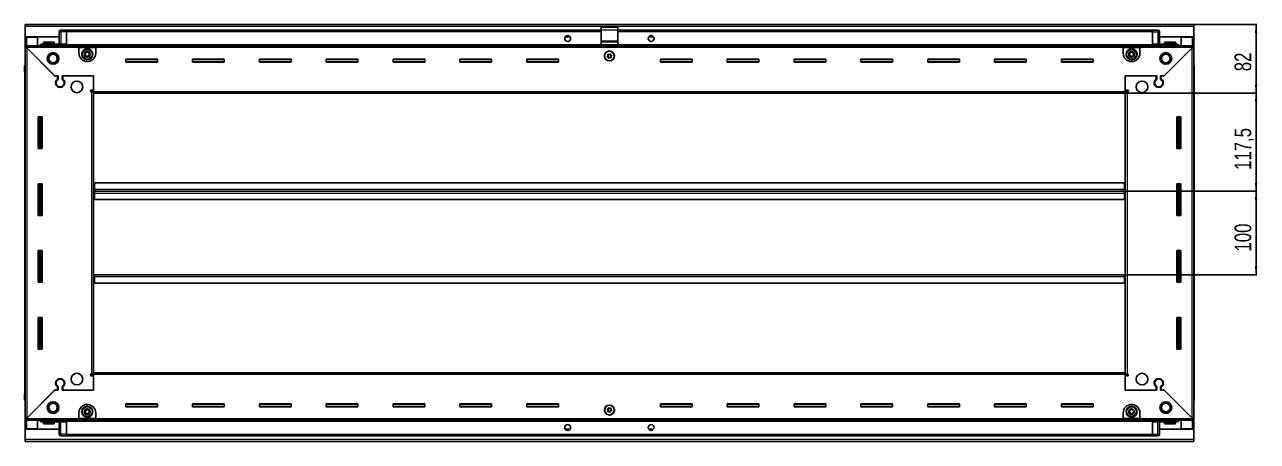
# Model space of a CAD drawing. Header units: millimetres. Extents: x 1256 to 6406, y -875 to 1858.
# Drawn here: x 4931 to 6406, y 1198 to 1697 of the extents above; entities that cross this region are included whole.
import ezdxf

# ---------------------------------------------------------------- set-up
doc = ezdxf.new("R2010")
doc.units = ezdxf.units.MM
doc.layers.add('FORMAT', color=7, linetype='Continuous')
doc.styles.add('SLDTEXTSTYLE0', font='TXT', dxfattribs={"width": 0.75})
doc.dimstyles.new('SLDDIMSTYLE0', dxfattribs={"dimtxt": 20, "dimasz": 10, "dimexe": 0, "dimexo": 0.0625, "dimgap": 5, "dimtad": 2, "dimdec": 1, "dimrnd": 1e-09, "dimzin": 12, "dimdsep": 46, "dimtxsty": 'SLDTEXTSTYLE0', "dimsah": 1, "dimcen": 0.09, "dimadec": 0, "dimazin": 3, "dimtfac": 1, "dimtofl": 0, "dimtmove": 0, "dimatfit": 3, "dimfxl": 0, "dimfrac": 2, "dimtolj": 1, "dimtzin": 12, "dimarcsym": 0})

# ---------------------------------------------------------------- blocks, each defined once
blk = doc.blocks.new('_D_6')
at = {"layer": 'FORMAT'}
for p, q in [((6330.4, 1696.6), (6405.9, 1696.6)), ((6404.9, 1696.6), (6404.9, 1614.6)), ((6248.4, 1614.6), (6405.9, 1614.6))]:
    blk.add_line(p, q, dxfattribs=at)
for points in [[(6404.9, 1696.6), (6403.4, 1686.6), (6406.5, 1686.6)], [(6404.9, 1614.6), (6406.5, 1624.6), (6403.4, 1624.6)]]:
    blk.add_solid(points, dxfattribs=at)
at = {"layer": 'FORMAT', "insert": (6379.2, 1640.8), "char_height": 20, "attachment_point": 1, "rotation": 90, "style": 'SLDTEXTSTYLE0'}
blk.add_mtext('82', dxfattribs=at)
blk = doc.blocks.new('_D_7')
at = {"layer": 'FORMAT'}
for p, q in [((6248.4, 1614.6), (6405.9, 1614.6)), ((6404.9, 1497.1), (6404.9, 1614.6)), ((6247.4, 1497.1), (6405.9, 1497.1))]:
    blk.add_line(p, q, dxfattribs=at)
for points in [[(6404.9, 1614.6), (6403.4, 1604.6), (6406.5, 1604.6)], [(6404.9, 1497.1), (6406.5, 1507.1), (6403.4, 1507.1)]]:
    blk.add_solid(points, dxfattribs=at)
at = {"layer": 'FORMAT', "insert": (6379.2, 1522.6), "char_height": 20, "attachment_point": 1, "rotation": 90, "style": 'SLDTEXTSTYLE0'}
blk.add_mtext('117,5', dxfattribs=at)
blk = doc.blocks.new('_D_8')
at = {"layer": 'FORMAT'}
for p, q in [((6247.4, 1497.1), (6405.9, 1497.1)), ((6404.9, 1497.1), (6404.9, 1397.1)), ((6247.4, 1397.1), (6405.9, 1397.1))]:
    blk.add_line(p, q, dxfattribs=at)
for points in [[(6404.9, 1497.1), (6403.4, 1487.1), (6406.5, 1487.1)], [(6404.9, 1397.1), (6406.5, 1407.1), (6403.4, 1407.1)]]:
    blk.add_solid(points, dxfattribs=at)
at = {"layer": 'FORMAT', "insert": (6379.2, 1424.9), "char_height": 20, "attachment_point": 1, "rotation": 90, "style": 'SLDTEXTSTYLE0'}
blk.add_mtext('100', dxfattribs=at)

msp = doc.modelspace()

# ---------------------------------------------------------------- linework, layer by layer
at = {"color": 7, "linetype": 'Continuous', "lineweight": 25}
for p, q in [((4931.44, 1696.6), (6330.44, 1696.6)), ((4931.44, 1694.5), (4931.44, 1696.6)), ((4931.44, 1682.1), (4931.44, 1694.5)), ((4972.44, 1673.1), (4972.44, 1688.1)), ((4973.11, 1689.6), (4973.11, 1689.6)), ((4974.44, 1690.1), (4980.94, 1690.1)), ((4974.44, 1690.1), (4980.94, 1690.1)), ((4980.94, 1690.1), (4980.94, 1690.1)), ((4980.94, 1690.1), (4980.94, 1690.1)), ((4980.94, 1690.1), (4980.94, 1688.1)), ((5620.94, 1689.95), (4980.94, 1689.95)), ((4980.94, 1673.1), (4980.94, 1688.1)), ((5620.94, 1693.6), (5640.94, 1693.6)), ((5620.94, 1690.34), (5620.94, 1693.6)), ((5620.94, 1677.19), (5620.94, 1690.34)), ((5640.94, 1690.34), (5640.94, 1693.6)), ((5640.94, 1677.19), (5640.94, 1690.34)), ((6280.94, 1689.95), (5640.94, 1689.95)), ((6280.94, 1690.1), (6280.94, 1690.1)), ((6287.44, 1690.1), (6280.94, 1690.1)), ((6287.44, 1690.1), (6280.94, 1690.1)), ((6280.94, 1690.1), (6280.94, 1688.1)), ((6280.94, 1673.1), (6280.94, 1688.1)), ((6289.44, 1688.1), (6289.44, 1688.1)), ((6289.44, 1673.1), (6289.44, 1688.1)), ((6330.44, 1696.6), (6330.44, 1694.5)), ((6330.44, 1694.5), (6330.44, 1682.1)), ((4972.44, 1682.1), (4931.44, 1682.1)), ((4931.44, 1681.6), (4931.44, 1682.1)), ((4931.44, 1681.6), (4933.54, 1681.6)), ((4931.44, 1671.35), (4931.44, 1681.6)), ((4931.44, 1669.85), (4931.44, 1671.35)), ((4931.44, 1671.35), (4932.44, 1671.35)), ((4931.44, 1669.35), (4931.44, 1669.85)), ((4931.44, 1669.85), (4932.44, 1669.85)), ((4931.44, 1224.85), (4931.44, 1669.35)), ((4932.94, 1669.35), (4931.44, 1669.35)), ((4932.44, 1671.35), (4995.94, 1671.35)), ((4932.44, 1669.85), (4932.44, 1671.35)), ((4932.94, 1681.6), (4932.94, 1682.1)), ((4933.04, 1669.25), (4966.94, 1635.35)), ((4946.44, 1681.6), (4933.54, 1681.6)), ((4967.64, 1634.65), (4933.54, 1668.75)), ((4946.44, 1671.35), (4946.44, 1681.6)), ((4951.94, 1673.1), (4980.94, 1673.1)), ((4953.44, 1675), (4953.44, 1673.1)), ((4954.24, 1675.8), (4965.64, 1675.8)), ((4966.44, 1673.1), (4966.44, 1675)), ((4980.86, 1671.35), (4980.94, 1673.07)), ((4980.94, 1673.1), (4980.94, 1672.6)), ((4980.94, 1671.95), (6280.94, 1671.95)), ((4995.94, 1669.25), (4995.94, 1671.35)), ((4995.94, 1671.35), (5015.94, 1671.35)), ((4995.94, 1669.85), (5015.94, 1669.85)), ((4995.94, 1662.35), (4995.94, 1669.25)), ((5015.94, 1671.35), (5015.94, 1669.25)), ((5015.94, 1671.35), (6245.94, 1671.35)), ((5015.94, 1669.25), (5015.94, 1662.35)), ((5583.81, 1682.1), (5578.06, 1682.1)), ((5620.94, 1676.1), (5620.94, 1677.19)), ((5620.94, 1676.1), (5640.94, 1676.1)), ((5620.94, 1672.6), (5620.94, 1676.1)), ((5620.94, 1672.6), (5640.94, 1672.6)), ((5624.94, 1672.6), (5624.94, 1671.95)), ((5627.44, 1671.95), (5627.44, 1672.6)), ((5634.44, 1671.95), (5634.44, 1672.6)), ((5636.94, 1671.95), (5636.94, 1672.6)), ((5640.94, 1676.1), (5640.94, 1677.19)), ((5640.94, 1672.6), (5640.94, 1676.1)), ((5683.81, 1682.1), (5678.06, 1682.1)), ((6245.94, 1669.25), (6245.94, 1671.35)), ((6245.94, 1671.35), (6265.94, 1671.35)), ((6245.94, 1669.85), (6265.94, 1669.85)), ((6245.94, 1662.35), (6245.94, 1669.25)), ((6265.94, 1671.35), (6329.44, 1671.35)), ((6265.94, 1671.35), (6265.94, 1669.25)), ((6265.94, 1669.25), (6265.94, 1662.35)), ((6280.94, 1673.1), (6280.94, 1672.6)), ((6309.94, 1673.1), (6280.94, 1673.1)), ((6280.94, 1673.07), (6281.01, 1671.35)), ((6330.44, 1682.1), (6289.44, 1682.1)), ((6328.34, 1668.75), (6294.24, 1634.65)), ((6294.94, 1635.35), (6328.84, 1669.25)), ((6295.44, 1675), (6295.44, 1673.1)), ((6296.24, 1675.8), (6307.64, 1675.8)), ((6308.44, 1673.1), (6308.44, 1675)), ((6315.44, 1671.35), (6315.44, 1681.6)), ((6315.44, 1681.6), (6328.34, 1681.6)), ((6328.34, 1681.6), (6330.44, 1681.6)), ((6328.94, 1681.6), (6328.94, 1682.1)), ((6328.94, 1669.35), (6330.44, 1669.35)), ((6329.44, 1669.85), (6329.44, 1671.35)), ((6329.44, 1671.35), (6330.44, 1671.35)), ((6329.44, 1669.85), (6330.44, 1669.85)), ((6330.44, 1681.6), (6330.44, 1682.1)), ((6330.44, 1681.6), (6330.44, 1671.35)), ((6330.44, 1669.85), (6330.44, 1671.35)), ((6330.44, 1669.85), (6330.44, 1669.35)), ((6330.44, 1669.35), (6330.44, 1224.85)), ((5089.94, 1655.1), (5051.94, 1655.1)), ((5051.94, 1655.1), (5051.94, 1651.6)), ((5089.94, 1651.6), (5089.94, 1655.1)), ((5169.94, 1655.1), (5131.94, 1655.1)), ((5131.94, 1655.1), (5131.94, 1651.6)), ((5169.94, 1651.6), (5169.94, 1655.1)), ((5249.94, 1655.1), (5211.94, 1655.1)), ((5211.94, 1655.1), (5211.94, 1651.6)), ((5249.94, 1651.6), (5249.94, 1655.1)), ((5329.94, 1655.1), (5291.94, 1655.1)), ((5291.94, 1655.1), (5291.94, 1651.6)), ((5329.94, 1651.6), (5329.94, 1655.1)), ((5409.94, 1655.1), (5371.94, 1655.1)), ((5371.94, 1655.1), (5371.94, 1651.6)), ((5409.94, 1651.6), (5409.94, 1655.1)), ((5489.94, 1655.1), (5451.94, 1655.1)), ((5451.94, 1655.1), (5451.94, 1651.6)), ((5489.94, 1651.6), (5489.94, 1655.1)), ((5569.94, 1655.1), (5531.94, 1655.1)), ((5531.94, 1655.1), (5531.94, 1651.6)), ((5569.94, 1651.6), (5569.94, 1655.1)), ((5729.94, 1655.1), (5691.94, 1655.1)), ((5691.94, 1655.1), (5691.94, 1651.6)), ((5729.94, 1651.6), (5729.94, 1655.1)), ((5809.94, 1655.1), (5771.94, 1655.1)), ((5771.94, 1655.1), (5771.94, 1651.6)), ((5809.94, 1651.6), (5809.94, 1655.1)), ((5889.94, 1655.1), (5851.94, 1655.1)), ((5851.94, 1655.1), (5851.94, 1651.6)), ((5889.94, 1651.6), (5889.94, 1655.1)), ((5969.94, 1655.1), (5931.94, 1655.1)), ((5931.94, 1655.1), (5931.94, 1651.6)), ((5969.94, 1651.6), (5969.94, 1655.1)), ((6049.94, 1655.1), (6011.94, 1655.1)), ((6011.94, 1655.1), (6011.94, 1651.6)), ((6049.94, 1651.6), (6049.94, 1655.1)), ((6129.94, 1655.1), (6091.94, 1655.1)), ((6091.94, 1655.1), (6091.94, 1651.6)), ((6129.94, 1651.6), (6129.94, 1655.1)), ((6209.94, 1655.1), (6171.94, 1655.1)), ((6171.94, 1655.1), (6171.94, 1651.6)), ((6209.94, 1651.6), (6209.94, 1655.1)), ((4930.94, 1646.6), (4930.94, 1640.1)), ((4930.94, 1640.1), (4930.94, 1646.6)), ((4930.94, 1640.1), (4930.94, 1640.1)), ((4931.44, 1640.1), (4930.94, 1640.1)), ((4931.09, 1640.1), (4931.09, 1254.1)), ((5089.94, 1652.35), (5051.94, 1652.35)), ((5051.94, 1651.6), (5089.94, 1651.6)), ((5169.94, 1652.35), (5131.94, 1652.35)), ((5131.94, 1651.6), (5169.94, 1651.6)), ((5249.94, 1652.35), (5211.94, 1652.35)), ((5211.94, 1651.6), (5249.94, 1651.6)), ((5329.94, 1652.35), (5291.94, 1652.35)), ((5291.94, 1651.6), (5329.94, 1651.6)), ((5409.94, 1652.35), (5371.94, 1652.35)), ((5371.94, 1651.6), (5409.94, 1651.6)), ((5489.94, 1652.35), (5451.94, 1652.35)), ((5451.94, 1651.6), (5489.94, 1651.6)), ((5569.94, 1652.35), (5531.94, 1652.35)), ((5531.94, 1651.6), (5569.94, 1651.6)), ((5729.94, 1652.35), (5691.94, 1652.35)), ((5691.94, 1651.6), (5729.94, 1651.6)), ((5809.94, 1652.35), (5771.94, 1652.35)), ((5771.94, 1651.6), (5809.94, 1651.6)), ((5889.94, 1652.35), (5851.94, 1652.35)), ((5851.94, 1651.6), (5889.94, 1651.6)), ((5969.94, 1652.35), (5931.94, 1652.35)), ((5931.94, 1651.6), (5969.94, 1651.6)), ((6049.94, 1652.35), (6011.94, 1652.35)), ((6011.94, 1651.6), (6049.94, 1651.6)), ((6129.94, 1652.35), (6091.94, 1652.35)), ((6091.94, 1651.6), (6129.94, 1651.6)), ((6209.94, 1652.35), (6171.94, 1652.35)), ((6171.94, 1651.6), (6209.94, 1651.6)), ((6330.44, 1647.93), (6330.44, 1647.93)), ((6330.44, 1640.1), (6330.94, 1640.1)), ((6330.79, 1254.1), (6330.79, 1640.1)), ((6330.94, 1646.6), (6330.94, 1640.1)), ((6330.94, 1640.1), (6330.94, 1646.6)), ((6330.94, 1640.1), (6330.94, 1640.1)), ((6330.94, 1640.1), (6330.94, 1640.1)), ((4966.94, 1635.35), (4971.14, 1635.35)), ((4968.34, 1635.35), (4967.64, 1634.65)), ((4970.44, 1635.35), (4968.34, 1635.35)), ((4970.44, 1635.35), (4970.44, 1631.46)), ((4971.14, 1635.35), (4971.14, 1631.07)), ((4975.74, 1635.35), (5013.44, 1635.35)), ((4975.74, 1631.07), (4975.74, 1635.35)), ((4976.44, 1631.46), (4976.44, 1635.35)), ((5013.44, 1635.35), (4976.44, 1635.35)), ((5013.44, 1616.7), (5013.44, 1635.35)), ((5013.44, 1618.1), (5013.44, 1635.35)), ((6248.44, 1635.35), (6286.14, 1635.35)), ((6248.44, 1616.7), (6248.44, 1635.35)), ((6248.44, 1635.35), (6248.44, 1618.1)), ((6285.44, 1635.35), (6248.44, 1635.35)), ((6285.44, 1635.35), (6285.44, 1631.46)), ((6286.14, 1635.35), (6286.14, 1631.07)), ((6290.74, 1635.35), (6294.94, 1635.35)), ((6290.74, 1631.07), (6290.74, 1635.35)), ((6293.54, 1635.35), (6291.44, 1635.35)), ((6291.44, 1631.46), (6291.44, 1635.35)), ((6294.24, 1634.65), (6293.54, 1635.35)), ((4971.44, 1622.49), (4971.44, 1621.73)), ((5010.59, 1618.1), (5013.44, 1618.1)), ((5011.34, 1616.1), (5010.59, 1616.1)), ((5011.34, 1616.1), (5013.44, 1616.1)), ((5013.44, 1617.1), (5011.44, 1617.1)), ((5011.44, 1617.1), (5011.44, 1616.1)), ((5013.44, 1614.6), (5013.44, 1616.7)), ((6248.44, 1614.6), (5013.44, 1614.6)), ((5013.44, 1279.6), (5013.44, 1614.6)), ((6248.44, 1618.1), (6251.29, 1618.1)), ((6250.44, 1617.1), (6248.44, 1617.1)), ((6248.44, 1616.7), (6248.44, 1614.6)), ((6248.44, 1616.1), (6250.54, 1616.1)), ((6248.44, 1614.6), (6248.44, 1279.6)), ((6250.44, 1616.1), (6250.44, 1617.1)), ((6251.29, 1616.1), (6250.54, 1616.1)), ((6290.44, 1622.49), (6290.44, 1621.73)), ((4951.94, 1586.1), (4946.94, 1586.1)), ((4946.94, 1586.1), (4946.94, 1548.1)), ((4949.09, 1548.1), (4949.09, 1586.1)), ((4950.88, 1548.1), (4950.88, 1586.1)), ((4950.91, 1548.1), (4950.91, 1586.1)), ((4951.94, 1548.1), (4951.94, 1586.1)), ((6309.94, 1586.1), (6309.94, 1548.1)), ((6314.94, 1586.1), (6309.94, 1586.1)), ((6310.96, 1586.1), (6310.96, 1548.1)), ((6310.99, 1586.1), (6310.99, 1548.1)), ((6312.79, 1586.1), (6312.79, 1548.1)), ((6314.94, 1548.1), (6314.94, 1586.1)), ((4946.94, 1548.1), (4951.94, 1548.1)), ((6309.94, 1548.1), (6314.94, 1548.1)), ((4951.94, 1506.1), (4946.94, 1506.1)), ((4946.94, 1506.1), (4946.94, 1468.1)), ((4949.09, 1468.1), (4949.09, 1506.1)), ((4950.88, 1468.1), (4950.88, 1506.1)), ((4950.91, 1468.1), (4950.91, 1506.1)), ((4951.94, 1468.1), (4951.94, 1506.1)), ((5015.44, 1507.1), (5014.44, 1506.1)), ((5014.44, 1506.1), (5014.44, 1499.2)), ((6246.44, 1507.1), (5015.44, 1507.1)), ((6247.44, 1506.1), (6246.44, 1507.1)), ((6247.44, 1499.2), (6247.44, 1506.1)), ((6309.94, 1506.1), (6309.94, 1468.1)), ((6314.94, 1506.1), (6309.94, 1506.1)), ((6310.96, 1506.1), (6310.96, 1468.1)), ((6310.99, 1506.1), (6310.99, 1468.1)), ((6312.79, 1506.1), (6312.79, 1468.1)), ((6314.94, 1468.1), (6314.94, 1506.1)), ((5014.19, 1497.1), (5013.44, 1497.1)), ((5014.44, 1499.95), (5014.19, 1499.95)), ((5014.19, 1499.95), (5014.19, 1497.1)), ((5014.19, 1497.1), (5014.19, 1494.25)), ((5014.19, 1494.25), (5014.44, 1494.25)), ((5014.44, 1497.1), (5014.44, 1499.2)), ((5014.44, 1495), (5014.44, 1497.1)), ((6247.44, 1497.1), (5014.44, 1497.1)), ((5014.44, 1495), (5014.44, 1488.1)), ((6247.69, 1499.95), (6247.44, 1499.95)), ((6247.44, 1499.2), (6247.44, 1497.1)), ((6247.44, 1497.1), (6247.44, 1495)), ((6247.44, 1488.1), (6247.44, 1495)), ((6247.44, 1494.25), (6247.69, 1494.25)), ((6247.69, 1497.1), (6247.69, 1499.95)), ((6247.69, 1494.25), (6247.69, 1497.1)), ((6248.44, 1497.1), (6247.69, 1497.1)), ((5014.44, 1488.1), (5015.44, 1487.1)), ((5015.44, 1487.1), (6246.44, 1487.1)), ((6246.44, 1487.1), (6247.44, 1488.1)), ((4946.94, 1468.1), (4951.94, 1468.1)), ((6309.94, 1468.1), (6314.94, 1468.1)), ((4951.94, 1426.1), (4946.94, 1426.1)), ((4946.94, 1426.1), (4946.94, 1388.1)), ((4949.09, 1388.1), (4949.09, 1426.1)), ((4950.88, 1388.1), (4950.88, 1426.1)), ((4950.91, 1388.1), (4950.91, 1426.1)), ((4951.94, 1388.1), (4951.94, 1426.1)), ((6309.94, 1426.1), (6309.94, 1388.1)), ((6314.94, 1426.1), (6309.94, 1426.1)), ((6310.96, 1426.1), (6310.96, 1388.1)), ((6310.99, 1426.1), (6310.99, 1388.1)), ((6312.79, 1426.1), (6312.79, 1388.1)), ((6314.94, 1388.1), (6314.94, 1426.1)), ((4946.94, 1388.1), (4951.94, 1388.1)), ((5013.44, 1397.1), (5014.19, 1397.1)), ((5014.19, 1397.1), (5014.19, 1394.25)), ((5014.19, 1394.25), (5014.44, 1394.25)), ((5014.44, 1395), (5014.44, 1397.1)), ((5014.44, 1397.1), (6247.44, 1397.1)), ((5014.44, 1395), (5014.44, 1388.1)), ((5014.44, 1388.1), (5015.44, 1387.1)), ((5015.44, 1387.1), (6246.44, 1387.1)), ((6246.44, 1387.1), (6247.44, 1388.1)), ((6247.44, 1397.1), (6247.44, 1395)), ((6247.44, 1388.1), (6247.44, 1395)), ((6247.44, 1394.25), (6247.69, 1394.25)), ((6247.69, 1394.25), (6247.69, 1397.1)), ((6247.69, 1397.1), (6248.44, 1397.1)), ((6309.94, 1388.1), (6314.94, 1388.1)), ((4951.94, 1346.1), (4946.94, 1346.1)), ((4946.94, 1346.1), (4946.94, 1308.1)), ((4949.09, 1308.1), (4949.09, 1346.1)), ((4950.88, 1308.1), (4950.88, 1346.1)), ((4950.91, 1308.1), (4950.91, 1346.1)), ((4951.94, 1308.1), (4951.94, 1346.1)), ((6309.94, 1346.1), (6309.94, 1308.1)), ((6314.94, 1346.1), (6309.94, 1346.1)), ((6310.96, 1346.1), (6310.96, 1308.1)), ((6310.99, 1346.1), (6310.99, 1308.1)), ((6312.79, 1346.1), (6312.79, 1308.1)), ((6314.94, 1308.1), (6314.94, 1346.1)), ((4946.94, 1308.1), (4951.94, 1308.1)), ((6309.94, 1308.1), (6314.94, 1308.1)), ((4971.44, 1272.48), (4971.44, 1271.72)), ((5010.59, 1278.1), (5011.34, 1278.1)), ((5013.44, 1276.1), (5010.59, 1276.1)), ((5013.44, 1278.1), (5011.34, 1278.1)), ((5011.44, 1278.1), (5011.44, 1277.1)), ((5011.44, 1277.1), (5013.44, 1277.1)), ((5013.44, 1279.6), (6248.44, 1279.6)), ((5013.44, 1277.5), (5013.44, 1279.6)), ((5013.44, 1277.5), (5013.44, 1258.85)), ((5013.44, 1258.85), (5013.44, 1276.1)), ((6248.44, 1279.6), (6248.44, 1277.5)), ((6250.54, 1278.1), (6248.44, 1278.1)), ((6248.44, 1277.5), (6248.44, 1258.85)), ((6248.44, 1277.1), (6250.44, 1277.1)), ((6248.44, 1276.1), (6248.44, 1258.85)), ((6251.29, 1276.1), (6248.44, 1276.1)), ((6250.44, 1277.1), (6250.44, 1278.1)), ((6250.54, 1278.1), (6251.29, 1278.1)), ((6290.44, 1272.48), (6290.44, 1271.72)), ((4966.94, 1258.85), (4933.04, 1224.95)), ((4933.54, 1225.45), (4967.64, 1259.55)), ((4971.14, 1258.85), (4966.94, 1258.85)), ((4967.64, 1259.55), (4968.34, 1258.85)), ((4968.34, 1258.85), (4970.44, 1258.85)), ((4970.44, 1262.74), (4970.44, 1258.85)), ((4971.14, 1263.14), (4971.14, 1258.85)), ((4975.74, 1258.85), (4975.74, 1263.14)), ((5013.44, 1258.85), (4975.74, 1258.85)), ((4976.44, 1258.85), (4976.44, 1262.74)), ((4976.44, 1258.85), (5013.44, 1258.85)), ((6286.14, 1258.85), (6248.44, 1258.85)), ((6248.44, 1258.85), (6285.44, 1258.85)), ((6285.44, 1262.74), (6285.44, 1258.85)), ((6286.14, 1263.14), (6286.14, 1258.85)), ((6290.74, 1258.85), (6290.74, 1263.14)), ((6294.94, 1258.85), (6290.74, 1258.85)), ((6291.44, 1258.85), (6291.44, 1262.74)), ((6291.44, 1258.85), (6293.54, 1258.85)), ((6293.54, 1258.85), (6294.24, 1259.55)), ((6294.24, 1259.55), (6328.34, 1225.45)), ((6328.84, 1224.95), (6294.94, 1258.85)), ((4930.94, 1254.1), (4930.94, 1254.1)), ((4930.94, 1247.6), (4930.94, 1254.1)), ((4930.94, 1254.1), (4930.94, 1254.1)), ((4930.94, 1254.1), (4930.94, 1247.6)), ((4931.44, 1254.1), (4930.94, 1254.1)), ((4931.44, 1246.28), (4931.44, 1246.28)), ((5089.94, 1242.6), (5051.94, 1242.6)), ((5051.94, 1242.6), (5051.94, 1239.1)), ((5051.94, 1241.85), (5089.94, 1241.85)), ((5089.94, 1239.1), (5089.94, 1242.6)), ((5169.94, 1242.6), (5131.94, 1242.6)), ((5131.94, 1242.6), (5131.94, 1239.1)), ((5131.94, 1241.85), (5169.94, 1241.85)), ((5169.94, 1239.1), (5169.94, 1242.6)), ((5249.94, 1242.6), (5211.94, 1242.6)), ((5211.94, 1242.6), (5211.94, 1239.1)), ((5211.94, 1241.85), (5249.94, 1241.85)), ((5249.94, 1239.1), (5249.94, 1242.6)), ((5329.94, 1242.6), (5291.94, 1242.6)), ((5291.94, 1242.6), (5291.94, 1239.1)), ((5291.94, 1241.85), (5329.94, 1241.85)), ((5329.94, 1239.1), (5329.94, 1242.6)), ((5409.94, 1242.6), (5371.94, 1242.6)), ((5371.94, 1242.6), (5371.94, 1239.1)), ((5371.94, 1241.85), (5409.94, 1241.85)), ((5409.94, 1239.1), (5409.94, 1242.6)), ((5489.94, 1242.6), (5451.94, 1242.6)), ((5451.94, 1242.6), (5451.94, 1239.1)), ((5451.94, 1241.85), (5489.94, 1241.85)), ((5489.94, 1239.1), (5489.94, 1242.6)), ((5569.94, 1242.6), (5531.94, 1242.6)), ((5531.94, 1242.6), (5531.94, 1239.1)), ((5531.94, 1241.85), (5569.94, 1241.85)), ((5569.94, 1239.1), (5569.94, 1242.6)), ((5729.94, 1242.6), (5691.94, 1242.6)), ((5691.94, 1242.6), (5691.94, 1239.1)), ((5691.94, 1241.85), (5729.94, 1241.85)), ((5729.94, 1239.1), (5729.94, 1242.6)), ((5809.94, 1242.6), (5771.94, 1242.6)), ((5771.94, 1242.6), (5771.94, 1239.1)), ((5771.94, 1241.85), (5809.94, 1241.85)), ((5809.94, 1239.1), (5809.94, 1242.6)), ((5889.94, 1242.6), (5851.94, 1242.6)), ((5851.94, 1242.6), (5851.94, 1239.1)), ((5851.94, 1241.85), (5889.94, 1241.85)), ((5889.94, 1239.1), (5889.94, 1242.6)), ((5969.94, 1242.6), (5931.94, 1242.6)), ((5931.94, 1242.6), (5931.94, 1239.1)), ((5931.94, 1241.85), (5969.94, 1241.85)), ((5969.94, 1239.1), (5969.94, 1242.6)), ((6049.94, 1242.6), (6011.94, 1242.6)), ((6011.94, 1242.6), (6011.94, 1239.1)), ((6011.94, 1241.85), (6049.94, 1241.85)), ((6049.94, 1239.1), (6049.94, 1242.6)), ((6129.94, 1242.6), (6091.94, 1242.6)), ((6091.94, 1242.6), (6091.94, 1239.1)), ((6091.94, 1241.85), (6129.94, 1241.85)), ((6129.94, 1239.1), (6129.94, 1242.6)), ((6209.94, 1242.6), (6171.94, 1242.6)), ((6171.94, 1242.6), (6171.94, 1239.1)), ((6171.94, 1241.85), (6209.94, 1241.85)), ((6209.94, 1239.1), (6209.94, 1242.6)), ((6330.44, 1254.1), (6330.94, 1254.1)), ((6330.94, 1254.1), (6330.94, 1254.1)), ((6330.94, 1247.6), (6330.94, 1254.1)), ((6330.94, 1254.1), (6330.94, 1247.6)), ((4931.44, 1224.35), (4931.44, 1224.85)), ((4932.94, 1224.85), (4931.44, 1224.85)), ((4995.94, 1224.95), (4995.94, 1231.85)), ((4995.94, 1222.85), (4995.94, 1224.95)), ((5015.94, 1231.85), (5015.94, 1224.95)), ((5015.94, 1224.95), (5015.94, 1222.85)), ((5051.94, 1239.1), (5089.94, 1239.1)), ((5131.94, 1239.1), (5169.94, 1239.1)), ((5211.94, 1239.1), (5249.94, 1239.1)), ((5291.94, 1239.1), (5329.94, 1239.1)), ((5371.94, 1239.1), (5409.94, 1239.1)), ((5451.94, 1239.1), (5489.94, 1239.1)), ((5531.94, 1239.1), (5569.94, 1239.1)), ((5691.94, 1239.1), (5729.94, 1239.1)), ((5771.94, 1239.1), (5809.94, 1239.1)), ((5851.94, 1239.1), (5889.94, 1239.1)), ((5931.94, 1239.1), (5969.94, 1239.1)), ((6011.94, 1239.1), (6049.94, 1239.1)), ((6091.94, 1239.1), (6129.94, 1239.1)), ((6171.94, 1239.1), (6209.94, 1239.1)), ((6245.94, 1224.95), (6245.94, 1231.85)), ((6245.94, 1222.85), (6245.94, 1224.95)), ((6265.94, 1231.85), (6265.94, 1224.95)), ((6265.94, 1224.95), (6265.94, 1222.85)), ((6328.94, 1224.85), (6330.44, 1224.85)), ((6330.44, 1224.85), (6330.44, 1224.35)), ((4931.44, 1224.35), (4931.44, 1222.85)), ((4932.44, 1224.35), (4931.44, 1224.35)), ((4931.44, 1212.6), (4931.44, 1222.85)), ((4932.44, 1222.85), (4931.44, 1222.85)), ((4933.54, 1212.6), (4931.44, 1212.6)), ((4931.44, 1212.1), (4931.44, 1212.6)), ((4931.44, 1199.7), (4931.44, 1212.1)), ((4931.44, 1212.1), (4972.44, 1212.1)), ((4932.44, 1224.35), (4932.44, 1222.85)), ((4995.94, 1222.85), (4932.44, 1222.85)), ((4932.94, 1212.1), (4932.94, 1212.6)), ((4933.54, 1212.6), (4946.44, 1212.6)), ((4946.44, 1212.6), (4946.44, 1222.85)), ((4951.94, 1221.1), (4980.94, 1221.1)), ((4953.44, 1221.1), (4953.44, 1219.2)), ((4958.01, 1218.4), (4954.24, 1218.4)), ((4965.64, 1218.4), (4958.01, 1218.4)), ((4966.44, 1219.2), (4966.44, 1221.1)), ((4972.44, 1221.1), (4972.44, 1206.1)), ((4980.94, 1221.14), (4980.86, 1222.85)), ((6280.94, 1222.25), (4980.94, 1222.25)), ((4980.94, 1221.1), (4980.94, 1221.6)), ((4980.94, 1221.1), (4980.94, 1206.1)), ((5015.94, 1224.35), (4995.94, 1224.35)), ((5015.94, 1222.85), (4995.94, 1222.85)), ((6245.94, 1222.85), (5015.94, 1222.85)), ((5578.06, 1212.1), (5583.81, 1212.1)), ((5678.06, 1212.1), (5683.81, 1212.1)), ((6265.94, 1224.35), (6245.94, 1224.35)), ((6265.94, 1222.85), (6245.94, 1222.85)), ((6329.44, 1222.85), (6265.94, 1222.85)), ((6281.01, 1222.85), (6280.94, 1221.14)), ((6280.94, 1221.1), (6280.94, 1221.6)), ((6309.94, 1221.1), (6280.94, 1221.1)), ((6280.94, 1221.1), (6280.94, 1206.1)), ((6289.44, 1221.1), (6289.44, 1206.1)), ((6289.44, 1212.1), (6330.44, 1212.1)), ((6295.44, 1221.1), (6295.44, 1219.2)), ((6303.23, 1218.4), (6296.24, 1218.4)), ((6307.64, 1218.4), (6303.23, 1218.4)), ((6308.44, 1219.2), (6308.44, 1221.1)), ((6315.44, 1212.6), (6315.44, 1222.85)), ((6328.34, 1212.6), (6315.44, 1212.6)), ((6330.44, 1212.6), (6328.34, 1212.6)), ((6328.94, 1212.1), (6328.94, 1212.6)), ((6329.44, 1224.35), (6329.44, 1222.85)), ((6330.44, 1224.35), (6329.44, 1224.35)), ((6330.44, 1222.85), (6329.44, 1222.85)), ((6330.44, 1224.35), (6330.44, 1222.85)), ((6330.44, 1222.85), (6330.44, 1212.6)), ((6330.44, 1212.1), (6330.44, 1212.6)), ((6330.44, 1212.1), (6330.44, 1199.7)), ((4931.44, 1197.6), (4931.44, 1199.7)), ((6330.44, 1197.6), (4931.44, 1197.6)), ((4972.44, 1206.1), (4972.44, 1206.1)), ((4974.44, 1204.1), (4980.94, 1204.1)), ((4974.44, 1204.1), (4980.94, 1204.1)), ((4980.94, 1204.1), (4980.94, 1206.1)), ((4980.94, 1204.25), (6280.94, 1204.25)), ((4980.94, 1204.1), (4980.94, 1204.1)), ((6280.94, 1204.1), (6280.94, 1206.1)), ((6280.94, 1204.1), (6280.94, 1204.1)), ((6287.44, 1204.1), (6280.94, 1204.1)), ((6280.94, 1204.1), (6280.94, 1204.1)), ((6287.44, 1204.1), (6280.94, 1204.1)), ((6288.76, 1204.6), (6288.76, 1204.6)), ((6330.44, 1199.7), (6330.44, 1197.6))]:
    msp.add_line(p, q, dxfattribs=at)
at = {"color": 8, "linetype": 'Continuous', "lineweight": 18}
for p, q in [((6330.44, 1694.5), (4931.44, 1694.5)), ((4972.44, 1688.1), (4974.44, 1688.1)), ((4974.44, 1690.1), (4974.44, 1688.1)), ((4974.44, 1688.1), (4974.44, 1673.1)), ((4980.94, 1688.1), (4974.44, 1688.1)), ((5620.94, 1687.95), (4980.94, 1687.95)), ((5620.94, 1690.34), (5640.94, 1690.34)), ((6280.94, 1687.95), (5640.94, 1687.95)), ((6280.94, 1688.1), (6287.44, 1688.1)), ((6287.44, 1690.1), (6287.44, 1688.1)), ((6289.44, 1688.1), (6287.44, 1688.1)), ((6287.44, 1688.1), (6287.44, 1673.1)), ((4995.94, 1669.25), (4933.04, 1669.25)), ((4933.54, 1681.6), (4933.54, 1682.1)), ((4933.54, 1671.35), (4933.54, 1681.6)), ((4933.54, 1668.75), (4933.54, 1225.45)), ((4953.44, 1675), (4966.44, 1675)), ((5620.94, 1672.6), (4980.94, 1672.6)), ((6280.94, 1671.37), (4980.94, 1671.37)), ((4995.94, 1669.25), (5015.94, 1669.25)), ((6245.94, 1669.25), (5015.94, 1669.25)), ((5620.94, 1677.19), (5640.94, 1677.19)), ((5626.94, 1671.95), (5626.94, 1672.6)), ((5634.94, 1671.95), (5634.94, 1672.6)), ((6280.94, 1672.6), (5640.94, 1672.6)), ((6245.94, 1669.25), (6265.94, 1669.25)), ((6328.84, 1669.25), (6265.94, 1669.25)), ((6295.44, 1675), (6308.44, 1675)), ((6328.34, 1682.1), (6328.34, 1681.6)), ((6328.34, 1681.6), (6328.34, 1671.35)), ((6328.34, 1225.45), (6328.34, 1668.75)), ((4931.44, 1646.6), (4930.94, 1646.6)), ((6330.44, 1646.6), (6330.94, 1646.6)), ((5011.34, 1278.1), (5011.34, 1616.1)), ((5013.44, 1616.7), (6248.44, 1616.7)), ((6250.54, 1616.1), (6250.54, 1278.1)), ((4948.44, 1586.1), (4948.44, 1548.1)), ((4949.67, 1586.1), (4949.67, 1548.1)), ((6312.2, 1548.1), (6312.2, 1586.1)), ((6313.44, 1548.1), (6313.44, 1586.1)), ((4948.44, 1506.1), (4948.44, 1468.1)), ((4949.67, 1506.1), (4949.67, 1468.1)), ((6312.2, 1468.1), (6312.2, 1506.1)), ((6313.44, 1468.1), (6313.44, 1506.1)), ((6247.44, 1499.2), (5014.44, 1499.2)), ((5014.44, 1495), (6247.44, 1495)), ((4948.44, 1426.1), (4948.44, 1388.1)), ((4949.67, 1426.1), (4949.67, 1388.1)), ((6312.2, 1388.1), (6312.2, 1426.1)), ((6313.44, 1388.1), (6313.44, 1426.1)), ((5014.44, 1395), (6247.44, 1395)), ((4948.44, 1346.1), (4948.44, 1308.1)), ((4949.67, 1346.1), (4949.67, 1308.1)), ((6312.2, 1308.1), (6312.2, 1346.1)), ((6313.44, 1308.1), (6313.44, 1346.1)), ((6248.44, 1277.5), (5013.44, 1277.5)), ((4931.44, 1247.6), (4930.94, 1247.6)), ((6330.44, 1247.6), (6330.94, 1247.6)), ((4933.04, 1224.95), (4995.94, 1224.95)), ((5015.94, 1224.95), (4995.94, 1224.95)), ((5015.94, 1224.95), (6245.94, 1224.95)), ((6265.94, 1224.95), (6245.94, 1224.95)), ((6265.94, 1224.95), (6328.84, 1224.95)), ((4933.54, 1212.6), (4933.54, 1222.85)), ((4933.54, 1212.1), (4933.54, 1212.6)), ((4957.74, 1219.2), (4953.44, 1219.2)), ((4966.44, 1219.2), (4957.74, 1219.2)), ((4974.44, 1206.1), (4974.44, 1221.1)), ((4980.94, 1222.84), (6280.94, 1222.84)), ((4980.94, 1221.6), (6280.94, 1221.6)), ((6287.44, 1206.1), (6287.44, 1221.1)), ((6303.41, 1219.2), (6295.44, 1219.2)), ((6308.44, 1219.2), (6303.41, 1219.2)), ((6328.34, 1222.85), (6328.34, 1212.6)), ((6328.34, 1212.6), (6328.34, 1212.1)), ((6330.44, 1199.7), (4931.44, 1199.7)), ((4972.44, 1206.1), (4974.44, 1206.1)), ((4974.44, 1204.1), (4974.44, 1206.1)), ((4980.94, 1206.1), (4974.44, 1206.1)), ((4980.94, 1206.25), (6280.94, 1206.25)), ((6280.94, 1206.1), (6287.44, 1206.1)), ((6289.44, 1206.1), (6287.44, 1206.1)), ((6287.44, 1204.1), (6287.44, 1206.1))]:
    msp.add_line(p, q, dxfattribs=at)
at = {"color": 7, "linetype": 'Continuous', "lineweight": 25, "flags": 128}
for points in [[(6289.29, 1688.86), (6289.4, 1688.49), (6289.44, 1688.1)], [(4972.58, 1205.35), (4972.47, 1205.71), (4972.44, 1206.1)]]:
    msp.add_lwpolyline(points, dxfattribs=at)
at = {"color": 7, "linetype": 'Continuous', "lineweight": 25}
for centre, radius in [((5580.94, 1680.1), 3.5), ((5680.94, 1680.1), 3.5), ((5005.94, 1661.1), 6.5), ((6255.94, 1661.1), 6.5), ((4964.94, 1656.1), 7), ((4964.94, 1656.1), 6.02), ((4964.94, 1656.1), 5.1), ((5005.94, 1661.1), 3.46), ((5630.94, 1659.1), 6), ((5630.94, 1658.95), 5.79), ((5630.94, 1658.95), 1.85), ((6255.94, 1661.1), 3.46), ((6296.94, 1656.1), 7), ((6296.94, 1656.1), 6.02), ((6296.94, 1656.1), 5.1), ((4993.44, 1622.1), 7), ((6268.44, 1622.1), 7), ((4993.44, 1272.1), 7), ((6268.44, 1272.1), 7), ((4964.94, 1238.1), 7), ((4964.94, 1238.1), 6.02), ((4964.94, 1238.1), 5.1), ((5005.94, 1233.1), 6.5), ((5630.94, 1235.1), 6), ((5630.94, 1235.25), 5.78), ((6255.94, 1233.1), 6.5), ((6296.94, 1238.1), 7), ((6296.94, 1238.1), 6.03), ((6296.94, 1238.1), 5.1), ((5005.94, 1233.1), 3.46), ((5630.94, 1235.25), 1.85), ((6255.94, 1233.1), 3.46), ((5580.94, 1214.1), 3.5), ((5680.94, 1214.1), 3.5)]:
    msp.add_circle(centre, radius, dxfattribs=at)
at = {"color": 8, "linetype": 'Continuous', "lineweight": 18}
for centre in [(5005.94, 1661.1), (6255.94, 1661.1), (5005.94, 1233.1), (6255.94, 1233.1)]:
    msp.add_circle(centre, 5.7, dxfattribs=at)
at = {"color": 7, "linetype": 'Continuous', "lineweight": 25}
for centre, radius, start, end in [((4974.44, 1688.1), 2, 90, 180), ((4974.44, 1688.1), 2, 90, 131.40962), ((6287.44, 1688.1), 2, 0, 90), ((4954.24, 1675), 0.8, 90, 180), ((4965.64, 1675), 0.8, 0, 90), ((4972.24, 1673.3), 0.2, 270, 0), ((6289.64, 1673.3), 0.2, 180, 270), ((6296.24, 1675), 0.8, 90, 180), ((6307.64, 1675), 0.8, 0, 90), ((5005.94, 1662.35), 10, 180, 270), ((5005.94, 1661.1), 2.5, 134.01559, 194.01559), ((5005.94, 1661.1), 2.5, 194.01559, 254.01559), ((5005.94, 1661.1), 2.5, 74.01559, 134.01559), ((5005.94, 1661.1), 2.5, 254.01559, 314.01559), ((5005.94, 1662.35), 10, 270, 0), ((5005.94, 1661.1), 2.5, 14.01559, 74.01559), ((5005.94, 1661.1), 2.5, 314.01559, 14.01559), ((6255.94, 1662.35), 10, 180, 270), ((6255.94, 1661.1), 2.5, 160.11158, 220.11158), ((6255.94, 1661.1), 2.5, 100.11158, 160.11158), ((6255.94, 1661.1), 2.5, 220.11158, 280.11158), ((6255.94, 1661.1), 2.5, 40.11158, 100.11158), ((6255.94, 1662.35), 10, 270, 0), ((6255.94, 1661.1), 2.5, 280.11158, 340.11158), ((6255.94, 1661.1), 2.5, 340.11158, 40.11158), ((4932.94, 1646.6), 2, 138.57492, 180), ((4932.94, 1646.6), 2, 138.59038, 180), ((6328.94, 1646.6), 2, 0, 41.39416), ((4973.44, 1626.85), 5.5, 123.05573, 56.94427), ((4973.44, 1626.85), 4.8, 118.63099, 61.36901), ((6288.44, 1626.85), 5.5, 123.05573, 56.94427), ((6288.44, 1626.85), 4.8, 118.63099, 61.36901), ((5010.59, 1617.1), 1, 90, 270), ((6251.29, 1617.1), 1, 270, 90), ((4973.44, 1267.35), 5.5, 303.05573, 236.94427), ((4973.44, 1267.35), 4.8, 298.63099, 241.36901), ((5010.59, 1277.1), 1, 90, 270), ((6251.29, 1277.1), 1, 270, 90), ((6288.44, 1267.35), 5.5, 303.05573, 236.94427), ((6288.44, 1267.35), 4.8, 298.63099, 241.36901), ((4932.94, 1247.6), 2, 180, 221.39416), ((5005.94, 1231.85), 10, 90, 180), ((5005.94, 1231.85), 10, 0, 90), ((6255.94, 1231.85), 10, 90, 180), ((6255.94, 1231.85), 10, 0, 90), ((6328.94, 1247.6), 2, 318.57492, 0), ((6328.94, 1247.6), 2, 318.59038, 0), ((5005.94, 1233.1), 2.5, 127.47401, 187.47401), ((5005.94, 1233.1), 2.5, 187.47401, 247.47401), ((5005.94, 1233.1), 2.5, 67.47401, 127.47401), ((5005.94, 1233.1), 2.5, 247.47401, 307.47401), ((5005.94, 1233.1), 2.5, 7.47401, 67.47401), ((5005.94, 1233.1), 2.5, 307.47401, 7.47401), ((6255.94, 1233.1), 2.5, 147.04236, 207.04236), ((6255.94, 1233.1), 2.5, 207.04236, 267.04236), ((6255.94, 1233.1), 2.5, 87.04236, 147.04236), ((6255.94, 1233.1), 2.5, 267.04236, 327.04236), ((6255.94, 1233.1), 2.5, 27.04236, 87.04236), ((6255.94, 1233.1), 2.5, 327.04236, 27.04236), ((4954.24, 1219.2), 0.8, 180, 270), ((4965.64, 1219.2), 0.8, 270, 0), ((4972.24, 1220.9), 0.2, 0, 90), ((6289.64, 1220.9), 0.2, 90, 180), ((6296.24, 1219.2), 0.8, 180, 270), ((6307.64, 1219.2), 0.8, 270, 0), ((4974.44, 1206.1), 2, 180, 270), ((6287.44, 1206.1), 2, 270, 0), ((6287.44, 1206.1), 2, 311.40962, 360)]:
    msp.add_arc(centre, radius, start, end, dxfattribs=at)
for points, knots in [([(4931.44, 1669.35), (4931.46, 1669.31), (4931.51, 1669.22), (4931.91, 1669.09), (4932.47, 1668.95), (4933.05, 1668.84), (4933.41, 1668.78), (4933.54, 1668.75)], [0, 0, 0, 0, 0.2302553, 0.4485219, 0.6667858, 0.8850496, 1, 1, 1, 1]), ([(4933.04, 1669.25), (4932.99, 1669.51), (4932.9, 1670), (4932.77, 1670.64), (4932.64, 1671.11), (4932.53, 1671.33), (4932.46, 1671.35), (4932.44, 1671.35)], [0, 0, 0, 0, 0.23025534, 0.4485219, 0.6667858, 0.88504963, 1, 1, 1, 1]), ([(4948.72, 1671.35), (4948.84, 1671.55), (4949.23, 1672.2), (4950.38, 1672.91), (4951.42, 1673.04), (4951.94, 1673.1)], [0, 0, 0, 0, 0.1822499, 0.5911249, 1, 1, 1, 1]), ([(4980.94, 1673.1), (4980.94, 1673.07), (4980.94, 1672.99), (4980.94, 1672.37), (4980.94, 1671.81), (4980.94, 1671.44), (4980.94, 1671.43)], [0, 0, 0, 0, 0.3302672, 0.6605344, 0.9908016, 1, 1, 1, 1]), ([(6280.94, 1673.1), (6280.94, 1673.07), (6280.94, 1672.99), (6280.94, 1672.37), (6280.94, 1671.81), (6280.94, 1671.44), (6280.94, 1671.43)], [0, 0, 0, 0, 0.3302662, 0.6605324, 0.9907986, 1, 1, 1, 1]), ([(6313.15, 1671.35), (6313.03, 1671.55), (6312.64, 1672.2), (6311.49, 1672.91), (6310.45, 1673.04), (6309.94, 1673.1)], [0, 0, 0, 0, 0.18224985, 0.59112493, 1, 1, 1, 1]), ([(6328.34, 1668.75), (6328.59, 1668.8), (6329.08, 1668.89), (6329.72, 1669.02), (6330.19, 1669.15), (6330.41, 1669.27), (6330.43, 1669.33), (6330.44, 1669.35)], [0, 0, 0, 0, 0.2302553, 0.4485219, 0.6667858, 0.8850496, 1, 1, 1, 1]), ([(6329.44, 1671.35), (6329.39, 1671.33), (6329.3, 1671.28), (6329.17, 1670.88), (6329.04, 1670.32), (6328.93, 1669.75), (6328.86, 1669.38), (6328.84, 1669.25)], [0, 0, 0, 0, 0.2302553, 0.4485219, 0.6667858, 0.8850496, 1, 1, 1, 1]), ([(5003.16, 1661.9), (5003.53, 1662.26), (5004.23, 1662.93), (5004.92, 1663.59), (5005.24, 1663.91)], [0, 0, 0, 0, 0.5346859, 1, 1, 1, 1]), ([(5003.86, 1659.1), (5003.78, 1659.43), (5003.58, 1660.23), (5003.34, 1661.2), (5003.19, 1661.78), (5003.16, 1661.9)], [0, 0, 0, 0, 0.3629006, 0.8668753, 1, 1, 1, 1]), ([(5006.64, 1658.3), (5006.14, 1658.45), (5005.21, 1658.71), (5004.29, 1658.98), (5003.86, 1659.1)], [0, 0, 0, 0, 0.5346859, 1, 1, 1, 1]), ([(5005.24, 1663.91), (5005.73, 1663.76), (5006.66, 1663.5), (5007.58, 1663.23), (5008.01, 1663.11)], [0, 0, 0, 0, 0.5346859, 1, 1, 1, 1]), ([(5008.71, 1660.31), (5008.34, 1659.95), (5007.65, 1659.28), (5006.96, 1658.61), (5006.64, 1658.3)], [0, 0, 0, 0, 0.5346859, 1, 1, 1, 1]), ([(5008.01, 1663.11), (5008.04, 1662.99), (5008.19, 1662.41), (5008.43, 1661.44), (5008.63, 1660.64), (5008.71, 1660.31)], [0, 0, 0, 0, 0.1331247, 0.6370994, 1, 1, 1, 1]), ([(5629.05, 1661.03), (5629.04, 1661.02), (5629.03, 1660.99), (5629.02, 1660.94), (5629.03, 1660.79), (5629.13, 1660.42), (5629.26, 1659.89), (5629.1, 1659.28), (5628.74, 1658.91), (5628.44, 1658.66), (5628.26, 1658.5), (5628.21, 1658.42), (5628.2, 1658.38), (5628.2, 1658.35), (5628.22, 1658.32), (5628.27, 1658.27), (5628.52, 1658.18), (5628.98, 1658.07), (5629.62, 1657.76), (5629.87, 1657.09), (5629.93, 1656.62), (5630.01, 1656.36), (5630.05, 1656.31), (5630.08, 1656.29), (5630.11, 1656.28), (5630.14, 1656.29), (5630.18, 1656.3), (5630.25, 1656.35), (5630.42, 1656.5), (5630.69, 1656.77), (5631.09, 1657.09), (5631.72, 1657.2), (5632.22, 1657.01), (5632.59, 1656.88), (5632.74, 1656.86), (5632.8, 1656.87), (5632.82, 1656.88), (5632.84, 1656.92), (5632.85, 1656.97), (5632.84, 1657.12), (5632.75, 1657.49), (5632.61, 1658.01), (5632.78, 1658.62), (5633.13, 1659), (5633.44, 1659.25), (5633.61, 1659.41), (5633.66, 1659.49), (5633.68, 1659.53), (5633.67, 1659.56), (5633.65, 1659.59), (5633.6, 1659.63), (5633.35, 1659.73), (5632.89, 1659.84), (5632.25, 1660.15), (5632, 1660.81), (5631.94, 1661.29), (5631.86, 1661.54), (5631.82, 1661.6), (5631.8, 1661.62), (5631.77, 1661.63), (5631.73, 1661.62), (5631.69, 1661.6), (5631.62, 1661.56), (5631.45, 1661.41), (5631.18, 1661.14), (5630.78, 1660.82), (5630.16, 1660.71), (5629.65, 1660.89), (5629.28, 1661.03), (5629.13, 1661.05), (5629.08, 1661.04), (5629.06, 1661.03), (5629.05, 1661.03)], [0, 0, 0, 0, 0.0020087, 0.00442, 0.0093647, 0.0255282, 0.0677053, 0.0957862, 0.1246456, 0.1503415, 0.1605194, 0.1633943, 0.1656965, 0.1672448, 0.1688741, 0.1707699, 0.1786058, 0.2119941, 0.2499945, 0.2879948, 0.3213831, 0.329219, 0.3311148, 0.3327441, 0.3342924, 0.3362166, 0.3385353, 0.3413178, 0.349662, 0.3753578, 0.4042173, 0.4322982, 0.4744753, 0.4906388, 0.4966691, 0.49844, 0.5, 0.5020087, 0.50442, 0.5093647, 0.5255282, 0.5677053, 0.5957862, 0.6246456, 0.6503415, 0.6605194, 0.6633943, 0.6656965, 0.6672448, 0.6688741, 0.6707699, 0.6786058, 0.7119941, 0.7499945, 0.7879948, 0.8213831, 0.829219, 0.8311148, 0.8327441, 0.8342924, 0.8362166, 0.8385353, 0.8413178, 0.849662, 0.8753578, 0.9042173, 0.9322982, 0.9744753, 0.9906388, 0.9966691, 0.99844, 1, 1, 1, 1]), ([(6253.09, 1660.6), (6253.14, 1660.72), (6253.34, 1661.28), (6253.68, 1662.21), (6253.96, 1662.99), (6254.08, 1663.31)], [0, 0, 0, 0, 0.1331247, 0.6370994, 1, 1, 1, 1]), ([(6254.95, 1658.39), (6254.62, 1658.78), (6254, 1659.52), (6253.38, 1660.26), (6253.09, 1660.6)], [0, 0, 0, 0, 0.5346859, 1, 1, 1, 1]), ([(6254.08, 1663.31), (6254.58, 1663.4), (6255.53, 1663.57), (6256.48, 1663.74), (6256.92, 1663.82)], [0, 0, 0, 0, 0.53468586, 1, 1, 1, 1]), ([(6257.8, 1658.9), (6257.29, 1658.81), (6256.34, 1658.64), (6255.39, 1658.47), (6254.95, 1658.39)], [0, 0, 0, 0, 0.5346859, 1, 1, 1, 1]), ([(6256.92, 1663.82), (6257.25, 1663.42), (6257.87, 1662.69), (6258.49, 1661.95), (6258.78, 1661.61)], [0, 0, 0, 0, 0.5346859, 1, 1, 1, 1]), ([(6258.78, 1661.61), (6258.66, 1661.29), (6258.38, 1660.51), (6258.04, 1659.58), (6257.84, 1659.01), (6257.8, 1658.9)], [0, 0, 0, 0, 0.36290056, 0.86687533, 1, 1, 1, 1]), ([(4933.54, 1225.45), (4933.28, 1225.41), (4932.79, 1225.32), (4932.15, 1225.19), (4931.68, 1225.05), (4931.46, 1224.94), (4931.44, 1224.88), (4931.44, 1224.85)], [0, 0, 0, 0, 0.2302553, 0.4485219, 0.6667858, 0.8850496, 1, 1, 1, 1]), ([(4932.44, 1222.85), (4932.48, 1222.88), (4932.57, 1222.93), (4932.71, 1223.33), (4932.84, 1223.88), (4932.95, 1224.46), (4933.01, 1224.83), (4933.04, 1224.95)], [0, 0, 0, 0, 0.2302553, 0.4485219, 0.6667858, 0.8850496, 1, 1, 1, 1]), ([(5003.27, 1234.21), (5003.37, 1234.29), (5003.84, 1234.65), (5004.63, 1235.26), (5005.29, 1235.76), (5005.56, 1235.97)], [0, 0, 0, 0, 0.1331247, 0.6370994, 1, 1, 1, 1]), ([(5003.65, 1231.35), (5003.58, 1231.86), (5003.45, 1232.82), (5003.33, 1233.77), (5003.27, 1234.21)], [0, 0, 0, 0, 0.5346859, 1, 1, 1, 1]), ([(5006.31, 1230.24), (5005.84, 1230.44), (5004.94, 1230.81), (5004.06, 1231.18), (5003.65, 1231.35)], [0, 0, 0, 0, 0.5346859, 1, 1, 1, 1]), ([(5005.56, 1235.97), (5006.04, 1235.77), (5006.93, 1235.4), (5007.81, 1235.03), (5008.23, 1234.86)], [0, 0, 0, 0, 0.5346859, 1, 1, 1, 1]), ([(5008.6, 1232), (5008.33, 1231.79), (5007.68, 1231.29), (5006.89, 1230.68), (5006.41, 1230.32), (5006.31, 1230.24)], [0, 0, 0, 0, 0.36290056, 0.86687533, 1, 1, 1, 1]), ([(5008.23, 1234.86), (5008.29, 1234.35), (5008.42, 1233.39), (5008.54, 1232.44), (5008.6, 1232)], [0, 0, 0, 0, 0.5346859, 1, 1, 1, 1]), ([(5629.05, 1233.18), (5629.06, 1233.18), (5629.08, 1233.16), (5629.14, 1233.16), (5629.29, 1233.18), (5629.65, 1233.32), (5630.16, 1233.5), (5630.78, 1233.39), (5631.18, 1233.07), (5631.46, 1232.79), (5631.64, 1232.63), (5631.72, 1232.59), (5631.76, 1232.58), (5631.8, 1232.59), (5631.82, 1232.61), (5631.86, 1232.66), (5631.94, 1232.92), (5632, 1233.39), (5632.25, 1234.06), (5632.89, 1234.37), (5633.35, 1234.48), (5633.6, 1234.57), (5633.65, 1234.62), (5633.67, 1234.65), (5633.68, 1234.68), (5633.67, 1234.71), (5633.64, 1234.75), (5633.59, 1234.82), (5633.43, 1234.97), (5633.13, 1235.21), (5632.78, 1235.58), (5632.61, 1236.19), (5632.75, 1236.72), (5632.84, 1237.1), (5632.86, 1237.25), (5632.84, 1237.3), (5632.82, 1237.33), (5632.79, 1237.35), (5632.73, 1237.35), (5632.59, 1237.33), (5632.22, 1237.19), (5631.72, 1237.01), (5631.09, 1237.12), (5630.69, 1237.44), (5630.41, 1237.72), (5630.23, 1237.88), (5630.15, 1237.92), (5630.11, 1237.93), (5630.08, 1237.92), (5630.05, 1237.9), (5630.01, 1237.84), (5629.93, 1237.59), (5629.87, 1237.11), (5629.62, 1236.45), (5628.98, 1236.14), (5628.52, 1236.03), (5628.27, 1235.93), (5628.22, 1235.89), (5628.2, 1235.86), (5628.2, 1235.83), (5628.21, 1235.79), (5628.23, 1235.76), (5628.28, 1235.69), (5628.44, 1235.54), (5628.74, 1235.3), (5629.1, 1234.92), (5629.26, 1234.31), (5629.13, 1233.79), (5629.03, 1233.41), (5629.02, 1233.26), (5629.03, 1233.21), (5629.05, 1233.19), (5629.05, 1233.18)], [0, 0, 0, 0, 0.00200873, 0.00442003, 0.00936469, 0.02552819, 0.06770529, 0.09578618, 0.12464563, 0.1503415, 0.16051935, 0.16339425, 0.16569651, 0.16724481, 0.16887414, 0.1707699, 0.17860577, 0.21199411, 0.24999446, 0.2879948, 0.32138314, 0.32921901, 0.33111477, 0.3327441, 0.3342924, 0.33621663, 0.33853534, 0.3413178, 0.34966197, 0.37535784, 0.40421729, 0.43229818, 0.47447528, 0.49063878, 0.4966691, 0.49844005, 0.5, 0.50200873, 0.50442003, 0.50936469, 0.52552819, 0.56770529, 0.59578618, 0.62464563, 0.6503415, 0.66051935, 0.66339425, 0.66569651, 0.66724481, 0.66887414, 0.6707699, 0.67860577, 0.71199411, 0.74999446, 0.7879948, 0.82138314, 0.82921901, 0.83111477, 0.8327441, 0.8342924, 0.83621663, 0.83853534, 0.8413178, 0.84966197, 0.87535784, 0.90421729, 0.93229818, 0.97447528, 0.99063878, 0.9966691, 0.99844005, 1, 1, 1, 1]), ([(6253.05, 1233.25), (6253.33, 1233.69), (6253.86, 1234.5), (6254.38, 1235.3), (6254.62, 1235.68)], [0, 0, 0, 0, 0.5346859, 1, 1, 1, 1]), ([(6254.37, 1230.68), (6254.13, 1231.14), (6253.69, 1232), (6253.26, 1232.86), (6253.05, 1233.25)], [0, 0, 0, 0, 0.5346859, 1, 1, 1, 1]), ([(6257.25, 1230.53), (6256.9, 1230.55), (6256.08, 1230.59), (6255.09, 1230.64), (6254.49, 1230.68), (6254.37, 1230.68)], [0, 0, 0, 0, 0.3629006, 0.8668753, 1, 1, 1, 1]), ([(6254.62, 1235.68), (6254.75, 1235.67), (6255.35, 1235.64), (6256.34, 1235.59), (6257.16, 1235.54), (6257.51, 1235.53)], [0, 0, 0, 0, 0.13312467, 0.63709944, 1, 1, 1, 1]), ([(6258.82, 1232.96), (6258.54, 1232.52), (6258.01, 1231.71), (6257.49, 1230.91), (6257.25, 1230.53)], [0, 0, 0, 0, 0.5346859, 1, 1, 1, 1]), ([(6257.51, 1235.53), (6257.74, 1235.07), (6258.18, 1234.21), (6258.62, 1233.35), (6258.82, 1232.96)], [0, 0, 0, 0, 0.5346859, 1, 1, 1, 1]), ([(6330.44, 1224.85), (6330.41, 1224.9), (6330.36, 1224.99), (6329.96, 1225.12), (6329.41, 1225.25), (6328.83, 1225.37), (6328.46, 1225.43), (6328.34, 1225.45)], [0, 0, 0, 0, 0.2302553, 0.4485219, 0.6667858, 0.8850496, 1, 1, 1, 1]), ([(6328.84, 1224.95), (6328.88, 1224.7), (6328.97, 1224.21), (6329.11, 1223.57), (6329.24, 1223.1), (6329.35, 1222.88), (6329.41, 1222.86), (6329.44, 1222.85)], [0, 0, 0, 0, 0.2302553, 0.4485219, 0.6667858, 0.8850496, 1, 1, 1, 1]), ([(4948.72, 1222.85), (4948.84, 1222.65), (4949.23, 1222.01), (4950.38, 1221.3), (4951.42, 1221.17), (4951.94, 1221.1)], [0, 0, 0, 0, 0.1822499, 0.5911249, 1, 1, 1, 1]), ([(4980.94, 1221.1), (4980.94, 1221.14), (4980.94, 1221.22), (4980.94, 1221.84), (4980.94, 1222.41), (4980.94, 1222.81), (4980.94, 1222.84)], [0, 0, 0, 0, 0.32427882, 0.64855764, 0.97283646, 1, 1, 1, 1]), ([(6280.94, 1221.1), (6280.94, 1221.14), (6280.94, 1221.22), (6280.94, 1221.84), (6280.94, 1222.41), (6280.94, 1222.81), (6280.94, 1222.84)], [0, 0, 0, 0, 0.3242788, 0.6485576, 0.9728365, 1, 1, 1, 1]), ([(6313.15, 1222.85), (6313.03, 1222.65), (6312.64, 1222.01), (6311.49, 1221.3), (6310.45, 1221.17), (6309.94, 1221.1)], [0, 0, 0, 0, 0.1822499, 0.5911249, 1, 1, 1, 1])]:
    msp.add_open_spline(points, degree=3, knots=knots, dxfattribs=at)
for points in [[(4933.04, 1669.25), (4932.99, 1669.33), (4932.89, 1669.49), (4932.74, 1669.69), (4932.59, 1669.83), (4932.49, 1669.85), (4932.44, 1669.85)], [(4932.94, 1669.35), (4932.95, 1669.3), (4932.96, 1669.2), (4933.1, 1669.05), (4933.3, 1668.9), (4933.46, 1668.8), (4933.54, 1668.75)], [(6328.34, 1668.75), (6328.41, 1668.8), (6328.57, 1668.9), (6328.77, 1669.05), (6328.91, 1669.2), (6328.93, 1669.3), (6328.94, 1669.35)], [(6329.44, 1669.85), (6329.39, 1669.85), (6329.29, 1669.83), (6329.14, 1669.69), (6328.99, 1669.49), (6328.89, 1669.33), (6328.84, 1669.25)], [(4932.44, 1224.35), (4932.49, 1224.36), (4932.59, 1224.38), (4932.74, 1224.52), (4932.89, 1224.72), (4932.99, 1224.88), (4933.04, 1224.95)], [(4933.54, 1225.45), (4933.46, 1225.4), (4933.3, 1225.3), (4933.1, 1225.15), (4932.96, 1225), (4932.95, 1224.9), (4932.94, 1224.85)], [(6328.94, 1224.85), (6328.93, 1224.9), (6328.91, 1225), (6328.77, 1225.15), (6328.57, 1225.3), (6328.41, 1225.4), (6328.34, 1225.45)], [(6328.84, 1224.95), (6328.89, 1224.88), (6328.99, 1224.72), (6329.14, 1224.52), (6329.29, 1224.38), (6329.39, 1224.36), (6329.44, 1224.35)]]:
    msp.add_open_spline(points, degree=3, dxfattribs=at)
at = {"color": 8, "linetype": 'Continuous', "lineweight": 18}
for points, knots in [([(4951.94, 1673.1), (4951.94, 1673.06), (4951.94, 1672.99), (4951.94, 1672.55), (4951.94, 1672.09), (4951.94, 1671.68), (4951.94, 1671.41), (4951.94, 1671.35)], [0, 0, 0, 0, 0.3597529, 0.5534142, 0.7511852, 0.9489563, 1, 1, 1, 1]), ([(6309.94, 1673.1), (6309.94, 1673.06), (6309.94, 1672.99), (6309.94, 1672.55), (6309.94, 1672.09), (6309.94, 1671.68), (6309.94, 1671.41), (6309.94, 1671.35)], [0, 0, 0, 0, 0.3597529, 0.5534142, 0.7511852, 0.9489563, 1, 1, 1, 1]), ([(4951.94, 1221.1), (4951.94, 1221.15), (4951.94, 1221.22), (4951.94, 1221.66), (4951.94, 1222.11), (4951.94, 1222.53), (4951.94, 1222.8), (4951.94, 1222.85)], [0, 0, 0, 0, 0.3597529, 0.5534142, 0.7511852, 0.9489563, 1, 1, 1, 1]), ([(6309.94, 1221.1), (6309.94, 1221.15), (6309.94, 1221.22), (6309.94, 1221.66), (6309.94, 1222.11), (6309.94, 1222.53), (6309.94, 1222.8), (6309.94, 1222.85)], [0, 0, 0, 0, 0.35975288, 0.55341416, 0.75118521, 0.94895626, 1, 1, 1, 1])]:
    msp.add_open_spline(points, degree=3, knots=knots, dxfattribs=at)

# ---------------------------------------------------------------- dimensions: what is measured, and where the dimension line sits
at = {"layer": 'FORMAT'}
for base, p1, p2, picture, middle in [((6404.94, 1614.6), (6330.44, 1696.6), (6248.44, 1614.6), '_D_6', (6404.94, 1655.6)), ((6404.94, 1614.6), (6247.44, 1497.1), (6248.44, 1614.6), '_D_7', (6404.94, 1555.85)), ((6404.94, 1397.1), (6247.44, 1497.1), (6247.44, 1397.1), '_D_8', (6404.94, 1447.1))]:
    dim = msp.add_linear_dim(base=base, p1=p1, p2=p2, angle=90, dimstyle='SLDDIMSTYLE0', dxfattribs=at)
    dim.commit()
    dim.dimension.update_dxf_attribs({"geometry": picture, "text_midpoint": middle, "dimtype": 160})

doc.saveas('drawing.dxf')
